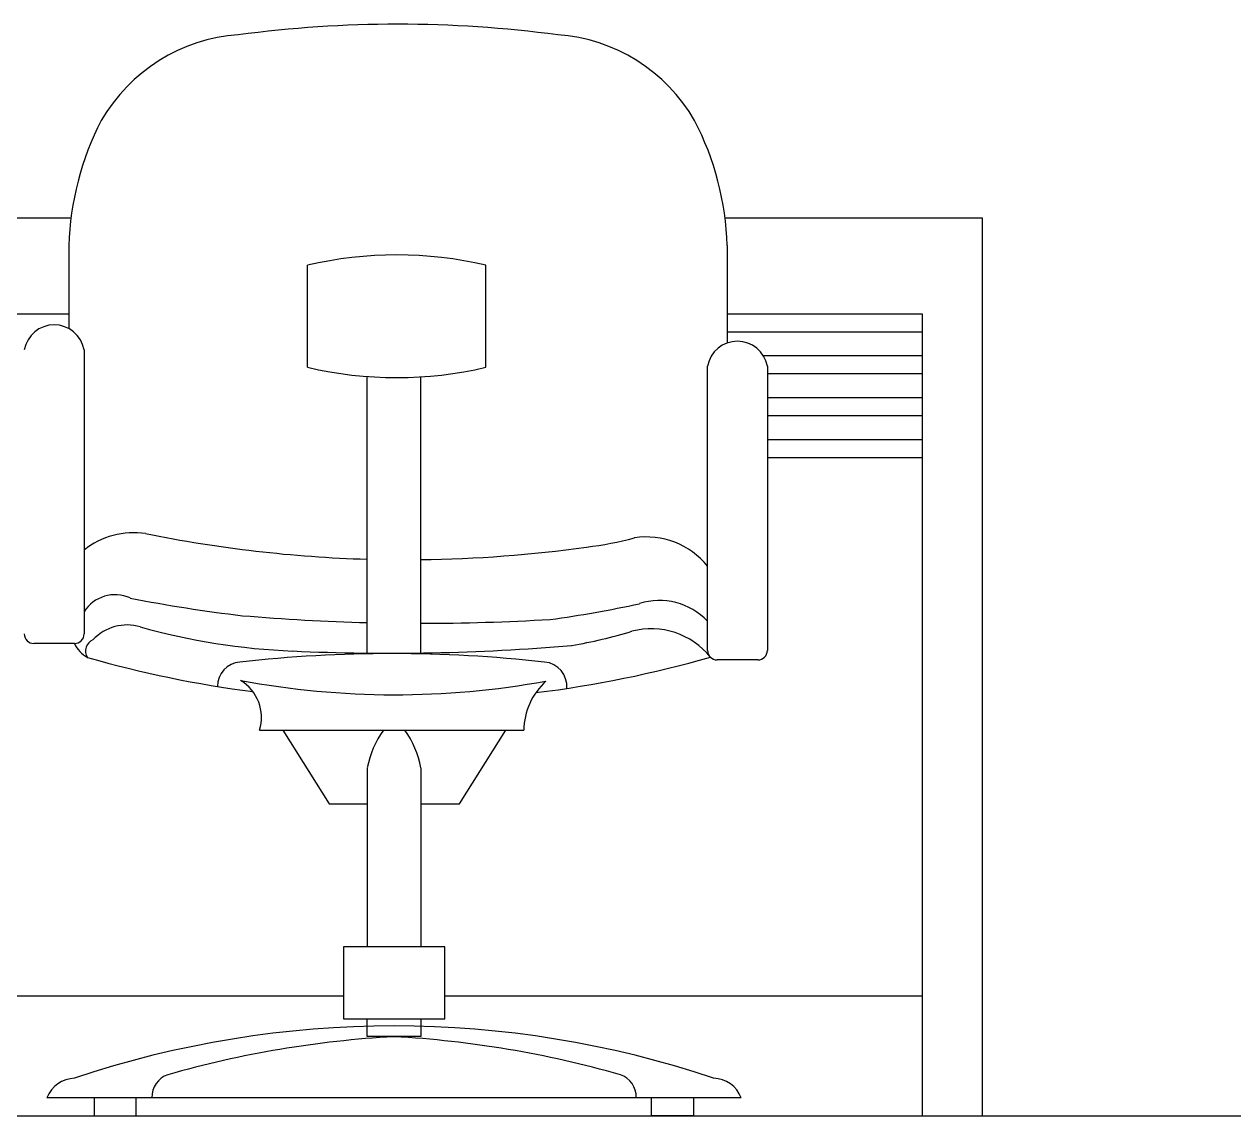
# Model space of a CAD drawing. Header units: millimetres. Extents: x 46 to 20372, y 30 to 14100.
# Drawn here: x 16547 to 17557, y 10032 to 10944 of the extents above; entities that cross this region are included whole.
import ezdxf

# ---------------------------------------------------------------- set-up
doc = ezdxf.new("R2010")
doc.units = ezdxf.units.MM
doc.layers.get('0').update_dxf_attribs({"color": 250})

msp = doc.modelspace()

# ---------------------------------------------------------------- linework, layer by layer
for p, q in [((15547, 10781.7), (16585.8, 10781.7)), ((17132.2, 10781.7), (17347, 10781.7)), ((17347, 10781.7), (17347, 10031.7)), ((16584, 10758.6), (16584, 10689.3)), ((17134, 10758.6), (17134, 10677.2)), ((16783.5, 10657), (16783.5, 10742.2)), ((16932.5, 10657), (16932.5, 10742.2)), ((15597, 10701.7), (16584, 10701.7)), ((17134, 10701.7), (17297, 10701.7)), ((17297, 10701.7), (17297, 10031.7)), ((17134, 10686.7), (17297, 10686.7)), ((16596.8, 10671.6), (16596.8, 10434.2)), ((17164.2, 10666.7), (17297, 10666.7)), ((17117.6, 10420.5), (17117.6, 10657.9)), ((17167.6, 10657.9), (17167.6, 10420.5)), ((17167.6, 10651.7), (17297, 10651.7)), ((16833.4, 10418.2), (16833.4, 10649.5)), ((16878.1, 10418.3), (16878.1, 10648.5)), ((17167.6, 10631.7), (17297, 10631.7)), ((17167.6, 10616.7), (17297, 10616.7)), ((17167.6, 10596.7), (17297, 10596.7)), ((17167.6, 10581.7), (17297, 10581.7)), ((16588.8, 10426.2), (16554.8, 10426.2)), ((17159.6, 10412.5), (17125.6, 10412.5)), ((16743.4, 10353.8), (16964.1, 10353.8)), ((16762.9, 10353.8), (16801.6, 10292.2)), ((16910.4, 10292.2), (16949.1, 10353.8)), ((16833.4, 10322.2), (16833.4, 10172.8)), ((16878.1, 10322.2), (16878.1, 10172.8)), ((16801.6, 10292.2), (16833.4, 10292.2)), ((16878.1, 10292.2), (16910.4, 10292.2)), ((16898.1, 10172.8), (16813.4, 10172.8)), ((16813.4, 10172.8), (16813.4, 10112.8)), ((16898.1, 10112.8), (16898.1, 10172.8)), ((16813.4, 10131.7), (16007.5, 10131.7)), ((17297, 10131.7), (16898.1, 10131.7)), ((16813.4, 10112.8), (16898.1, 10112.8)), ((16833.4, 10097.8), (16833.4, 10112.8)), ((16878.1, 10112.8), (16878.1, 10097.8)), ((16878.1, 10097.8), (16833.4, 10097.8)), ((17145.8, 10046.7), (16565.7, 10046.7)), ((16605.3, 10046.7), (16605.3, 10031.7)), ((16640.3, 10031.7), (16640.3, 10046.7)), ((17070.9, 10031.7), (17070.9, 10046.7)), ((17105.9, 10046.7), (17105.9, 10031.7)), ((46.1, 10031.7), (20372.3, 10031.7)), ((16605.3, 10031.7), (16640.3, 10031.7)), ((17105.9, 10031.7), (17070.9, 10031.7))]:
    msp.add_line(p, q)
for centre, radius, start, end in [((16859, 9931.6), 1011.9, 82.423, 97.577), ((16735.9, 10791), 144.1, 94.1141, 149.9619), ((16982.1, 10791), 144.1, 30.0381, 85.8859), ((16827.2, 10751.2), 243.3, 152.6148, 178.2622), ((16890.8, 10751.2), 243.3, 1.7378, 27.3852), ((16858, 10425.5), 325.3, 76.7581, 103.2419), ((16571.8, 10667), 25.4, 10.4641, 169.5359), ((17142.6, 10653.3), 25.4, 10.4641, 169.5359), ((16858, 10973.6), 325.3, 256.7581, 283.2419), ((16638.5, 10451.6), 67.2, 81.73, 128.4154), ((16865.2, 11581.8), 1085.6, 258.4675, 268.3195), ((16984.8, 10782.7), 277.7, 276.5655, 284.9801), ((17066.6, 10449.5), 65.7, 39.0858, 98.8014), ((16865.2, 11581.8), 1085.6, 270.6787, 278.0113), ((16622.7, 10436.6), 30.4, 65.5394, 148.5572), ((16874.3, 11681.4), 1240.5, 258.888, 263.2818), ((16849.7, 11435.3), 998.4, 277.8594, 282.2048), ((17077.5, 10407.6), 54.6, 42.96, 107.8904), ((16879, 12214.5), 1771.4, 265.1477, 268.5235), ((16632.7, 10402.8), 38.9, 73.5081, 137.1626), ((16793, 10970.5), 551, 254.2811, 267.7198), ((16879, 12214.5), 1771.4, 269.9693, 273.4689), ((17070.5, 10374.9), 63.6, 38.853, 104.6321), ((16554.8, 10434.2), 8, 180, 270), ((16588.8, 10434.2), 8, 270, 0), ((16608.1, 10420), 10.1, 112.6602, 212.2553), ((16939.6, 10812.4), 393.1, 279.4446, 286.9837), ((16612.4, 10437.3), 26.1, 205.1668, 240.5374), ((16852.5, 12176.9), 1758.8, 267.3467, 274.9425), ((17125.6, 10420.5), 8, 180, 270), ((17159.6, 10420.5), 8, 270, 0), ((16859.3, 11324.3), 946.1, 254.0656, 262.6259), ((16728.8, 10390.2), 20.6, 95.3269, 179.5584), ((16854.1, 9288.3), 1129.5, 83.5309, 96.4691), ((16859.3, 11324.3), 946.1, 276.9772, 285.9939), ((16979.5, 10390.2), 20.6, 355.9479, 84.6731), ((16856.6, 11083.8), 700.4, 259.3884, 280.367), ((16709, 10364.5), 36, 342.7107, 58.978), ((17020.5, 10353), 56.4, 132.1748, 179.1729), ((16910.6, 10308.1), 78.5, 144.3688, 169.6099), ((16800.9, 10308.1), 78.5, 10.3901, 35.6312), ((16855.7, 9267.2), 839.5, 71.4593, 108.5407), ((16903.4, 9237.1), 862, 93.1679, 105.9368), ((16808.1, 9237.1), 862, 74.0632, 86.8321), ((16673.2, 10047.4), 19.7, 109.1535, 181.9812), ((17038.3, 10047.4), 19.7, 358.0188, 70.8465), ((16589.6, 10037.6), 25.5, 91.7357, 159.1171), ((17121.9, 10037.6), 25.5, 20.8829, 88.2643)]:
    msp.add_arc(centre, radius, start, end)

doc.saveas('drawing.dxf')
